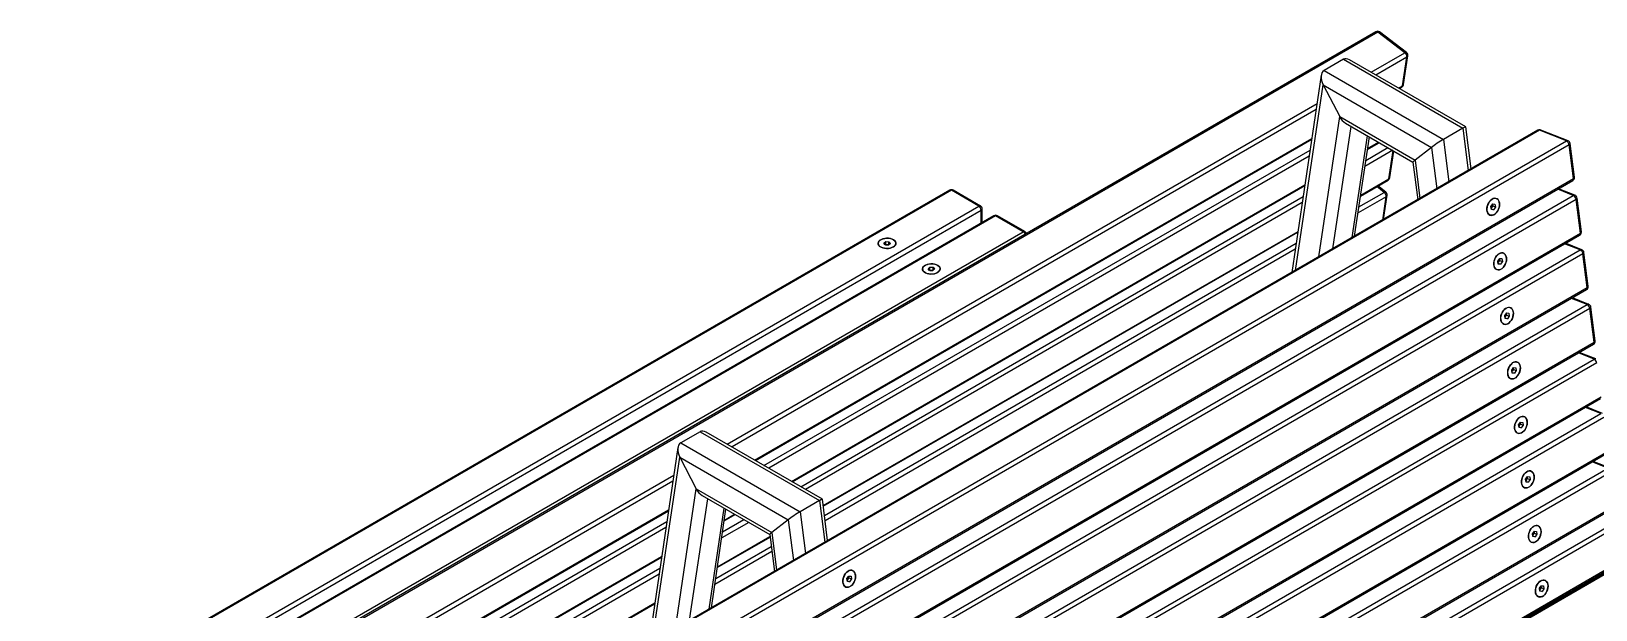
# Model space of a CAD drawing. Header units: millimetres. Extents: x 2692 to 8632, y -671 to 3529.
# Drawn here: x 6569 to 7944, y 1702 to 2210 of the extents above; entities that cross this region are included whole.
import ezdxf

# ---------------------------------------------------------------- set-up
doc = ezdxf.new("R2010")
doc.units = ezdxf.units.MM

# ---------------------------------------------------------------- blocks, each defined once
blk = doc.blocks.new('izometria')
for p, q in [((-1554.9, 1984), (-2823.4, 1251.7)), ((-1553, 1983.6), (-2821.6, 1251.3)), ((-1529.3, 1965.6), (-1553, 1983.6)), ((-1527.8, 1965.7), (-1551.5, 1983.8)), ((-1558.9, 1948.4), (-1529.3, 1965.6)), ((-1583.3, 1959.8), (-1600.3, 1950)), ((-1583.3, 1959.8), (-1478.5, 1899.3)), ((-1475.9, 1900.5), (-1577.9, 1959.4)), ((-1527.5, 1961.7), (-1554.8, 1946)), ((-1531.3, 1936.5), (-1527.5, 1961.7)), ((-1530.4, 1937.6), (-1526.6, 1962.9)), ((-1602.8, 1945.8), (-1628.6, 1772.7)), ((-1600.3, 1950), (-1495.4, 1889.5)), ((-1625.4, 1774.5), (-1601.1, 1937.4)), ((-1601.1, 1937.4), (-1586.6, 1909.5)), ((-1601.1, 1937.4), (-1505.9, 1882.5)), ((-1534.8, 1934.5), (-1531.3, 1936.5)), ((-1534.2, 1934.1), (-1531.9, 1935.5)), ((-2124.6, 1621.9), (-1606.5, 1921)), ((-1607.3, 1915.7), (-2120.4, 1619.5)), ((-1412.4, 1897.5), (-2680.9, 1165.2)), ((-1411.2, 1897.5), (-2679.8, 1165.2)), ((-1605, 1786.3), (-1586.6, 1909.5)), ((-1592.5, 1793.5), (-1576.5, 1900.9)), ((-1586.6, 1909.5), (-1520.4, 1871.2)), ((-1581.6, 1903.8), (-1522.2, 1869.6)), ((-1478.5, 1899.3), (-1495.4, 1889.5)), ((-1478.5, 1899.3), (-1473.7, 1862.1)), ((-1471.2, 1863.6), (-1475.9, 1900.4)), ((-1387.5, 1888.1), (-1411.2, 1897.5)), ((-1386, 1888.3), (-1409.8, 1897.7)), ((-2656, 1155.8), (-1387.5, 1888.1)), ((-1385, 1884.7), (-2653.6, 1152.4)), ((-2100.5, 1607.9), (-1611.1, 1890.4)), ((-2099.9, 1607.6), (-1611.2, 1889.7)), ((-1575.6, 1803.3), (-1562.2, 1892.7)), ((-1573.5, 1804.5), (-1560.5, 1891.7)), ((-1562.2, 1880.7), (-1551.8, 1886.6)), ((-1562.1, 1881.4), (-1552.4, 1887)), ((-1495.4, 1889.5), (-1490.7, 1852.3)), ((-1381.3, 1855.1), (-1385, 1884.7)), ((-1380.4, 1856.3), (-1384.2, 1885.9)), ((-2092.3, 1603.2), (-1612.6, 1880.1)), ((-1613.4, 1874.8), (-2088.1, 1600.8)), ((-1540, 1879.9), (-1564.4, 1865.8)), ((-1563.6, 1871.1), (-1544.2, 1882.3)), ((-1543.4, 1854.8), (-1539.7, 1879.7)), ((-1542.6, 1856), (-1539.1, 1879.3)), ((-1522.2, 1869.6), (-1518, 1836.5)), ((-1505.9, 1882.5), (-1520.4, 1871.2)), ((-1520.4, 1871.2), (-1516.1, 1837.6)), ((-1505.9, 1882.5), (-1501.3, 1846.2)), ((-1929.1, 1844.9), (-3197.7, 1112.6)), ((-1927.6, 1844.8), (-3196.2, 1112.5)), ((-2650.4, 1121), (-1381.9, 1853.3)), ((-2649.8, 1122.8), (-1381.3, 1855.1)), ((-2068.1, 1589.2), (-1617.1, 1849.6)), ((-2067.5, 1588.9), (-1617.3, 1848.9)), ((-1903.6, 1830.9), (-1927.6, 1844.8)), ((-1902.1, 1831), (-1926.1, 1844.9)), ((-1569.7, 1830.2), (-1547.5, 1843)), ((-1568.3, 1839.8), (-1544, 1853.8)), ((-1568.1, 1840.5), (-1543.4, 1854.8)), ((-1547.5, 1843), (-1554.1, 1848)), ((-1546, 1843.2), (-1553.1, 1848.6)), ((-1381.4, 1840.3), (-1395.1, 1845.7)), ((-1380, 1840.4), (-1394.4, 1846.1)), ((-3172.2, 1098.6), (-1903.6, 1830.9)), ((-2649.9, 1107.9), (-1381.4, 1840.3)), ((-1379, 1836.8), (-2647.5, 1104.5)), ((-2060, 1584.5), (-1618.7, 1839.3)), ((-1619.5, 1834), (-2055.8, 1582.1)), ((-1900.6, 1816.5), (-1900.6, 1828.4)), ((-1545.8, 1839.2), (-1570.5, 1824.9)), ((-1548.8, 1818.7), (-1545.8, 1839.2)), ((-1548.1, 1819.2), (-1544.9, 1840.4)), ((-1453.7, 1830.5), (-1452.1, 1832.8)), ((-1453.3, 1828), (-1453.7, 1830.5)), ((-1453, 1829.9), (-1453.5, 1829.2)), ((-1453.4, 1828.6), (-1451.4, 1827.8)), ((-1451.4, 1827.8), (-1453.3, 1828)), ((-1452.2, 1831.1), (-1453, 1829.9)), ((-1452.4, 1832.3), (-1452.2, 1831.1)), ((-1452.4, 1832.3), (-1452.4, 1832.3)), ((-1452.2, 1831.1), (-1449.8, 1830.1)), ((-1452.1, 1832.8), (-1450.2, 1832.6)), ((-1449.8, 1830.1), (-1451.4, 1827.8)), ((-1450.2, 1832.6), (-1449.8, 1830.1)), ((-1375.2, 1807.2), (-1379, 1836.8)), ((-1374.3, 1808.4), (-1378.1, 1838)), ((-1901.5, 1827.2), (-3170, 1094.9)), ((-1890.3, 1822.5), (-3158.8, 1090.2)), ((-1888.8, 1822.3), (-3157.3, 1090)), ((-1901.5, 1816), (-1901.5, 1827.2)), ((-1864.7, 1808.4), (-1888.8, 1822.3)), ((-1863.2, 1808.6), (-1887.3, 1822.5)), ((-3133.3, 1076.1), (-1864.7, 1808.4)), ((-2644.3, 1073.1), (-1375.8, 1805.5)), ((-2643.7, 1074.9), (-1375.2, 1807.2)), ((-2040.3, 1568), (-1623.2, 1808.7)), ((-2040.2, 1567.4), (-1623.3, 1808)), ((-2643.9, 1060.1), (-1375.3, 1792.4)), ((-1372.9, 1789), (-2641.4, 1056.6)), ((-2039.2, 1559.2), (-1624.8, 1798.4)), ((-1625.6, 1793.1), (-2038.6, 1554.7)), ((-1987.1, 1798.4), (-1985.4, 1799.8)), ((-1985.9, 1796.9), (-1987.1, 1798.4)), ((-1983, 1796.7), (-1985.9, 1796.9)), ((-1985.5, 1796.9), (-1985.4, 1796.9)), ((-1985.4, 1799.8), (-1982.5, 1799.6)), ((-1985.4, 1796.9), (-1985.4, 1799.8)), ((-1985.4, 1796.9), (-1984, 1796.8)), ((-1984, 1796.8), (-1983, 1796.8)), ((-1981.3, 1798.1), (-1983, 1796.7)), ((-1982.5, 1799.6), (-1981.3, 1798.1)), ((-1982.5, 1797.1), (-1982.5, 1799.6)), ((-1375.3, 1792.4), (-1389, 1797.8)), ((-1373.9, 1792.6), (-1388.3, 1798.3)), ((-1369.1, 1759.4), (-1372.9, 1789)), ((-1368.2, 1760.6), (-1372, 1790.2)), ((-1948.2, 1776), (-1946.5, 1777.3)), ((-1947, 1774.4), (-1948.2, 1776)), ((-1944.1, 1774.3), (-1947, 1774.4)), ((-1946.6, 1774.4), (-1946.5, 1774.5)), ((-1946.5, 1777.3), (-1943.6, 1777.2)), ((-1946.5, 1774.5), (-1946.5, 1777.3)), ((-1946.5, 1774.5), (-1945.1, 1774.4)), ((-1945.1, 1774.4), (-1944.1, 1774.3)), ((-1942.4, 1775.6), (-1944.1, 1774.3)), ((-1943.6, 1777.2), (-1942.4, 1775.6)), ((-1943.6, 1774.7), (-1943.6, 1777.2)), ((-1447.6, 1782.6), (-1446, 1784.9)), ((-1447.3, 1780.1), (-1447.6, 1782.6)), ((-1447, 1782.1), (-1447.4, 1781.4)), ((-1447.3, 1780.7), (-1445.3, 1779.9)), ((-1445.3, 1779.9), (-1447.3, 1780.1)), ((-1446.2, 1783.2), (-1447, 1782.1)), ((-1446.3, 1784.5), (-1446.2, 1783.2)), ((-1446.3, 1784.5), (-1446.3, 1784.5)), ((-1446.2, 1783.2), (-1443.7, 1782.2)), ((-1446, 1784.9), (-1444.1, 1784.8)), ((-1443.7, 1782.2), (-1445.3, 1779.9)), ((-1444.1, 1784.8), (-1443.7, 1782.2)), ((-2637.7, 1027.1), (-1369.1, 1759.4)), ((-2638.3, 1025.3), (-1369.7, 1757.6)), ((-1369.2, 1744.5), (-1383, 1749.9)), ((-1367.8, 1744.7), (-1382.2, 1750.4)), ((-2637.8, 1012.2), (-1369.2, 1744.5)), ((-1366.8, 1741.1), (-2635.3, 1008.8)), ((-1441.5, 1734.8), (-1439.9, 1737.1)), ((-1441.2, 1732.3), (-1441.5, 1734.8)), ((-1440.9, 1734.2), (-1441.4, 1733.5)), ((-1441.3, 1732.9), (-1439.2, 1732.1)), ((-1439.2, 1732.1), (-1441.2, 1732.3)), ((-1440.1, 1735.3), (-1440.9, 1734.2)), ((-1440.3, 1736.6), (-1440.1, 1735.3)), ((-1440.3, 1736.6), (-1440.3, 1736.6)), ((-1440.1, 1735.3), (-1437.6, 1734.4)), ((-1439.9, 1737.1), (-1438, 1736.9)), ((-1437.6, 1734.4), (-1439.2, 1732.1)), ((-1438, 1736.9), (-1437.6, 1734.4)), ((-1363, 1711.5), (-1366.8, 1741.1)), ((-1362.1, 1712.7), (-1365.9, 1742.3)), ((-2632.2, 977.4), (-1363.6, 1709.7)), ((-2631.6, 979.2), (-1363, 1711.5)), ((-2631.7, 964.3), (-1363.1, 1696.7)), ((-1360.7, 1693.2), (-2629.3, 960.9)), ((-1363.1, 1696.7), (-1376.9, 1702.1)), ((-1361.7, 1696.8), (-1376.1, 1702.5)), ((-1435.4, 1686.9), (-1433.9, 1689.2)), ((-1435.1, 1684.4), (-1435.4, 1686.9)), ((-1434.8, 1686.3), (-1435.3, 1685.6)), ((-1435.2, 1685), (-1433.1, 1684.2)), ((-1433.1, 1684.2), (-1435.1, 1684.4)), ((-1434, 1687.5), (-1434.8, 1686.3)), ((-1434.2, 1688.7), (-1434, 1687.5)), ((-1434.2, 1688.7), (-1434.2, 1688.7)), ((-1434, 1687.5), (-1431.6, 1686.5)), ((-1433.9, 1689.2), (-1431.9, 1689)), ((-1431.6, 1686.5), (-1433.1, 1684.2)), ((-1431.9, 1689), (-1431.6, 1686.5)), ((-2625.5, 931.3), (-1356.9, 1663.6)), ((-2626.1, 929.5), (-1357.5, 1661.9)), ((-1357.1, 1648.8), (-1370.8, 1654.2)), ((-1355.6, 1649), (-1370, 1654.7)), ((-2625.6, 916.5), (-1357.1, 1648.8)), ((-1354.6, 1645.4), (-2623.2, 913)), ((-1429.4, 1639), (-1427.8, 1641.3)), ((-1429, 1636.5), (-1429.4, 1639)), ((-1428.7, 1638.5), (-1429.2, 1637.8)), ((-1429.1, 1637.1), (-1427.1, 1636.3)), ((-1427.1, 1636.3), (-1429, 1636.5)), ((-1427.9, 1639.6), (-1428.7, 1638.5)), ((-1428.1, 1640.9), (-1427.9, 1639.6)), ((-1428.1, 1640.9), (-1428.1, 1640.9)), ((-1427.9, 1639.6), (-1425.5, 1638.6)), ((-1427.8, 1641.3), (-1425.8, 1641.1)), ((-1425.5, 1638.6), (-1427.1, 1636.3)), ((-1425.8, 1641.1), (-1425.5, 1638.6)), ((-2148.5, 1632.9), (-2165.4, 1623.1)), ((-2165.4, 1623.1), (-2060.6, 1562.6)), ((-2148.5, 1632.9), (-2043.6, 1572.4)), ((-2041, 1573.6), (-2143.1, 1632.5)), ((-2620, 881.7), (-1351.5, 1614)), ((-2619.4, 883.4), (-1350.9, 1615.8)), ((-2167.9, 1618.9), (-2193.6, 1446.5)), ((-2190.4, 1448.3), (-2166.3, 1610.5)), ((-2166.3, 1610.5), (-2151.8, 1582.6)), ((-2166.3, 1610.5), (-2071, 1555.6)), ((-2690.3, 1295.3), (-2171.5, 1594.8)), ((-2619.5, 868.6), (-1351, 1600.9)), ((-1348.5, 1597.5), (-2617.1, 865.2)), ((-1351, 1600.9), (-1364.7, 1606.3)), ((-1349.5, 1601.1), (-1363.9, 1606.8)), ((-2172.3, 1589.5), (-2686.1, 1292.9)), ((-2170, 1460.1), (-2151.8, 1582.6)), ((-2151.8, 1582.6), (-2085.5, 1544.3)), ((-1423.3, 1591.1), (-1421.7, 1593.5)), ((-1422.9, 1588.6), (-1423.3, 1591.1)), ((-1422.6, 1590.6), (-1423.1, 1589.9)), ((-1423, 1589.3), (-1421, 1588.5)), ((-1421, 1588.5), (-1422.9, 1588.6)), ((-1421.8, 1591.7), (-1422.6, 1590.6)), ((-1422, 1593), (-1421.8, 1591.7)), ((-1422, 1593), (-1422, 1593)), ((-1421.8, 1591.7), (-1419.4, 1590.8)), ((-1421.7, 1593.5), (-1419.7, 1593.3)), ((-1419.4, 1590.8), (-1421, 1588.5)), ((-1419.7, 1593.3), (-1419.4, 1590.8)), ((-2613.3, 835.6), (-1344.8, 1567.9)), ((-2157.6, 1467.3), (-2141.7, 1574)), ((-2146.7, 1576.9), (-2087.3, 1542.7)), ((-2043.6, 1572.4), (-2060.6, 1562.6)), ((-2043.6, 1572.4), (-2038.9, 1535.8)), ((-2036.4, 1537.3), (-2041, 1573.6)), ((-2666.1, 1281.4), (-2176.1, 1564.3)), ((-2665.6, 1281), (-2176.2, 1563.5)), ((-2658, 1276.6), (-2177.6, 1554)), ((-2613.9, 833.8), (-1345.4, 1566.1)), ((-2613.4, 820.7), (-1344.9, 1553.1)), ((-2140.6, 1477.1), (-2127.4, 1565.8)), ((-2138.5, 1478.3), (-2125.7, 1564.8)), ((-2105.7, 1553.3), (-2129.4, 1539.6)), ((-2128.6, 1544.9), (-2109.9, 1555.7)), ((-2127.2, 1554.5), (-2117.5, 1560.1)), ((-2127.1, 1555.2), (-2118.1, 1560.4)), ((-2071, 1555.6), (-2085.5, 1544.3)), ((-2071, 1555.6), (-2066.5, 1519.9)), ((-2060.6, 1562.6), (-2055.9, 1526)), ((-2178.4, 1548.7), (-2653.8, 1274.2)), ((-1342.5, 1549.6), (-2611, 817.3)), ((-2133.3, 1513.6), (-2087, 1540.3)), ((-2133.2, 1514.4), (-2087.1, 1541)), ((-2087.3, 1542.7), (-2083.2, 1510.2)), ((-2085.5, 1544.3), (-2081.3, 1511.3)), ((-1417.2, 1543.3), (-1415.6, 1545.6)), ((-1416.8, 1540.8), (-1417.2, 1543.3)), ((-1416.5, 1542.7), (-1417, 1542)), ((-1416.9, 1541.4), (-1414.9, 1540.6)), ((-1414.9, 1540.6), (-1416.8, 1540.8)), ((-1415.7, 1543.9), (-1416.5, 1542.7)), ((-1415.9, 1545.1), (-1415.7, 1543.9)), ((-1415.9, 1545.1), (-1415.9, 1545.1)), ((-1415.7, 1543.9), (-1413.3, 1542.9)), ((-1415.6, 1545.6), (-1413.7, 1545.4)), ((-1413.3, 1542.9), (-1414.9, 1540.6)), ((-1413.7, 1545.4), (-1413.3, 1542.9)), ((-2085.4, 1527.7), (-2135.5, 1498.8)), ((-2134.7, 1504.1), (-2086, 1532.2)), ((-2633.8, 1262.7), (-2182.2, 1523.4)), ((-2633.2, 1262.4), (-2182.3, 1522.7)), ((-2625.6, 1258), (-2183.7, 1513.1)), ((-2607.8, 785.9), (-1339.3, 1518.3)), ((-2607.2, 787.7), (-1338.7, 1520)), ((-2184.5, 1507.8), (-2621.5, 1255.6)), ((-1350.1, 1510.6), (-2618.6, 778.3)), ((-1348.6, 1510.5), (-2617.1, 778.2)), ((-2019.4, 1503.9), (-2017.8, 1506.2)), ((-2019, 1501.4), (-2019.4, 1503.9)), ((-2018.7, 1503.4), (-2019.2, 1502.7)), ((-2019.1, 1502), (-2017.1, 1501.2)), ((-2017.1, 1501.2), (-2019, 1501.4)), ((-2017.9, 1504.5), (-2018.7, 1503.4)), ((-2018.1, 1505.8), (-2017.9, 1504.5)), ((-2018.1, 1505.8), (-2018.1, 1505.8)), ((-2017.9, 1504.5), (-2015.5, 1503.6)), ((-2017.8, 1506.2), (-2015.8, 1506.1)), ((-2015.5, 1503.6), (-2017.1, 1501.2)), ((-2015.8, 1506.1), (-2015.5, 1503.6)), ((-1411.1, 1495.4), (-1409.5, 1497.7)), ((-1410.8, 1492.9), (-1411.1, 1495.4)), ((-1410.5, 1494.8), (-1410.9, 1494.2)), ((-1410.8, 1493.5), (-1408.8, 1492.7)), ((-1408.8, 1492.7), (-1410.8, 1492.9)), ((-1409.7, 1496), (-1410.5, 1494.8)), ((-1409.8, 1497.3), (-1409.7, 1496)), ((-1409.8, 1497.3), (-1409.8, 1497.3)), ((-1409.7, 1496), (-1407.2, 1495)), ((-1409.5, 1497.7), (-1407.6, 1497.5)), ((-1407.2, 1495), (-1408.8, 1492.7)), ((-1407.6, 1497.5), (-1407.2, 1495)), ((-2606, 1241.4), (-2188.2, 1482.6)), ((-2605.9, 1240.8), (-2188.4, 1481.8))]:
    blk.add_line(p, q)
at = {"flags": 128}
for points in [[(-1385, 1884.7), (-1384.7, 1885), (-1384.4, 1885.2), (-1384.2, 1885.5), (-1384.2, 1885.8), (-1384.2, 1885.9)], [(-1457.2, 1827), (-1456.9, 1825.6), (-1456.3, 1824.5), (-1455.5, 1823.6), (-1454.6, 1823.1), (-1453.5, 1822.8), (-1452.3, 1823), (-1451.1, 1823.4), (-1449.9, 1824.2), (-1448.8, 1825.3), (-1447.9, 1826.6), (-1447.1, 1828.1), (-1446.6, 1829.7), (-1446.2, 1831.3), (-1446.2, 1832.9), (-1446.4, 1834.3), (-1446.9, 1835.6), (-1447.5, 1836.6), (-1448.4, 1837.3), (-1449.5, 1837.7), (-1450.6, 1837.8), (-1451.8, 1837.5), (-1453, 1836.8), (-1454.1, 1835.9), (-1455.2, 1834.7), (-1456, 1833.3), (-1456.7, 1831.7), (-1457.1, 1830.1), (-1457.3, 1828.5), (-1457.2, 1827)], [(-1452.6, 1837.1), (-1451.4, 1837.6), (-1450.2, 1837.8), (-1449.1, 1837.6), (-1448.1, 1837.1), (-1447.3, 1836.3), (-1446.7, 1835.2), (-1446.3, 1833.8), (-1446.2, 1832.3), (-1446.3, 1830.8), (-1446.7, 1829.1), (-1447.3, 1827.6), (-1448.2, 1826.1), (-1449.2, 1824.9), (-1450.3, 1823.9), (-1451.5, 1823.2), (-1452.7, 1822.9), (-1453.9, 1822.9), (-1454.9, 1823.2), (-1455.8, 1823.9), (-1456.5, 1824.8), (-1457, 1826.1), (-1457.3, 1827.5), (-1457.3, 1829.1), (-1457, 1830.7), (-1456.5, 1832.3), (-1455.8, 1833.8), (-1454.8, 1835.1), (-1453.8, 1836.2), (-1452.6, 1837.1)], [(-1379, 1836.8), (-1378.6, 1837.1), (-1378.3, 1837.4), (-1378.1, 1837.6), (-1378.1, 1837.9), (-1378.1, 1838)], [(-1991.3, 1796.4), (-1990.4, 1795.5), (-1989.3, 1794.8), (-1987.9, 1794.3), (-1986.3, 1793.9), (-1984.7, 1793.8), (-1983, 1793.8), (-1981.4, 1794.1), (-1979.9, 1794.5), (-1978.6, 1795.1), (-1977.6, 1795.9), (-1976.9, 1796.8), (-1976.5, 1797.7), (-1976.5, 1798.7), (-1976.8, 1799.6), (-1977.5, 1800.5), (-1978.5, 1801.3), (-1979.8, 1801.9), (-1981.3, 1802.4), (-1982.9, 1802.7), (-1984.6, 1802.7), (-1986.2, 1802.6), (-1987.8, 1802.2), (-1989.2, 1801.7), (-1990.4, 1801), (-1991.3, 1800.2), (-1991.8, 1799.2), (-1992, 1798.3), (-1991.8, 1797.3), (-1991.3, 1796.4)], [(-1978.7, 1795.1), (-1980, 1794.5), (-1981.5, 1794), (-1983.2, 1793.8), (-1984.8, 1793.8), (-1986.5, 1793.9), (-1988, 1794.3), (-1989.4, 1794.9), (-1990.5, 1795.6), (-1991.4, 1796.5), (-1991.9, 1797.4), (-1992, 1798.4), (-1991.8, 1799.3), (-1991.2, 1800.2), (-1990.3, 1801.1), (-1989.1, 1801.7), (-1987.7, 1802.3), (-1986.1, 1802.6), (-1984.4, 1802.7), (-1982.7, 1802.7), (-1981.1, 1802.4), (-1979.7, 1801.9), (-1978.4, 1801.2), (-1977.4, 1800.5), (-1976.8, 1799.6), (-1976.5, 1798.6), (-1976.5, 1797.6), (-1976.9, 1796.7), (-1977.7, 1795.8), (-1978.7, 1795.1)], [(-1451.2, 1779.1), (-1450.8, 1777.8), (-1450.2, 1776.6), (-1449.5, 1775.7), (-1448.5, 1775.2), (-1447.4, 1775), (-1446.2, 1775.1), (-1445, 1775.6), (-1443.8, 1776.3), (-1442.7, 1777.4), (-1441.8, 1778.7), (-1441, 1780.2), (-1440.5, 1781.8), (-1440.2, 1783.4), (-1440.1, 1785), (-1440.3, 1786.4), (-1440.8, 1787.7), (-1441.5, 1788.7), (-1442.3, 1789.5), (-1443.4, 1789.8), (-1444.5, 1789.9), (-1445.7, 1789.6), (-1446.9, 1789), (-1448.1, 1788), (-1449.1, 1786.8), (-1450, 1785.4), (-1450.6, 1783.9), (-1451.1, 1782.3), (-1451.2, 1780.7), (-1451.2, 1779.1)], [(-1446.5, 1789.2), (-1445.3, 1789.7), (-1444.1, 1789.9), (-1443, 1789.8), (-1442, 1789.2), (-1441.2, 1788.4), (-1440.6, 1787.3), (-1440.2, 1786), (-1440.1, 1784.5), (-1440.2, 1782.9), (-1440.6, 1781.3), (-1441.3, 1779.7), (-1442.1, 1778.3), (-1443.1, 1777), (-1444.2, 1776), (-1445.4, 1775.4), (-1446.6, 1775), (-1447.8, 1775), (-1448.8, 1775.3), (-1449.7, 1776), (-1450.5, 1777), (-1451, 1778.2), (-1451.2, 1779.6), (-1451.2, 1781.2), (-1450.9, 1782.8), (-1450.4, 1784.4), (-1449.7, 1785.9), (-1448.8, 1787.3), (-1447.7, 1788.4), (-1446.5, 1789.2)], [(-1372.9, 1789), (-1372.5, 1789.2), (-1372.2, 1789.5), (-1372.1, 1789.8), (-1372, 1790.1), (-1372, 1790.2)], [(-1952.4, 1773.9), (-1951.6, 1773.1), (-1950.4, 1772.4), (-1949, 1771.8), (-1947.5, 1771.5), (-1945.8, 1771.3), (-1944.1, 1771.4), (-1942.5, 1771.6), (-1941, 1772.1), (-1939.7, 1772.7), (-1938.7, 1773.4), (-1938, 1774.3), (-1937.6, 1775.3), (-1937.6, 1776.2), (-1937.9, 1777.2), (-1938.6, 1778.1), (-1939.6, 1778.9), (-1940.9, 1779.5), (-1942.4, 1780), (-1944, 1780.2), (-1945.7, 1780.3), (-1947.4, 1780.1), (-1948.9, 1779.8), (-1950.3, 1779.2), (-1951.5, 1778.5), (-1952.4, 1777.7), (-1952.9, 1776.8), (-1953.1, 1775.8), (-1952.9, 1774.9), (-1952.4, 1773.9)], [(-1939.8, 1772.6), (-1941.1, 1772), (-1942.6, 1771.6), (-1944.3, 1771.3), (-1946, 1771.3), (-1947.6, 1771.5), (-1949.2, 1771.9), (-1950.5, 1772.4), (-1951.6, 1773.2), (-1952.5, 1774), (-1953, 1774.9), (-1953.1, 1775.9), (-1952.9, 1776.9), (-1952.3, 1777.8), (-1951.4, 1778.6), (-1950.2, 1779.3), (-1948.8, 1779.8), (-1947.2, 1780.2), (-1945.5, 1780.3), (-1943.9, 1780.2), (-1942.2, 1779.9), (-1940.8, 1779.4), (-1939.5, 1778.8), (-1938.5, 1778), (-1937.9, 1777.1), (-1937.6, 1776.2), (-1937.6, 1775.2), (-1938, 1774.2), (-1938.8, 1773.4), (-1939.8, 1772.6)], [(-1445.1, 1731.3), (-1444.7, 1729.9), (-1444.2, 1728.8), (-1443.4, 1727.9), (-1442.4, 1727.3), (-1441.3, 1727.1), (-1440.1, 1727.2), (-1438.9, 1727.7), (-1437.8, 1728.5), (-1436.7, 1729.5), (-1435.7, 1730.9), (-1434.9, 1732.3), (-1434.4, 1733.9), (-1434.1, 1735.5), (-1434, 1737.1), (-1434.2, 1738.6), (-1434.7, 1739.8), (-1435.4, 1740.9), (-1436.3, 1741.6), (-1437.3, 1742), (-1438.4, 1742), (-1439.6, 1741.7), (-1440.8, 1741.1), (-1442, 1740.2), (-1443, 1739), (-1443.9, 1737.6), (-1444.5, 1736), (-1445, 1734.4), (-1445.2, 1732.8), (-1445.1, 1731.3)], [(-1440.4, 1741.3), (-1439.2, 1741.9), (-1438.1, 1742.1), (-1436.9, 1741.9), (-1435.9, 1741.4), (-1435.1, 1740.6), (-1434.5, 1739.4), (-1434.1, 1738.1), (-1434, 1736.6), (-1434.2, 1735), (-1434.5, 1733.4), (-1435.2, 1731.8), (-1436, 1730.4), (-1437, 1729.2), (-1438.1, 1728.2), (-1439.3, 1727.5), (-1440.5, 1727.1), (-1441.7, 1727.1), (-1442.7, 1727.5), (-1443.7, 1728.1), (-1444.4, 1729.1), (-1444.9, 1730.3), (-1445.1, 1731.8), (-1445.1, 1733.3), (-1444.9, 1734.9), (-1444.3, 1736.5), (-1443.6, 1738), (-1442.7, 1739.4), (-1441.6, 1740.5), (-1440.4, 1741.3)], [(-1366.8, 1741.1), (-1366.4, 1741.3), (-1366.1, 1741.6), (-1366, 1741.9), (-1365.9, 1742.2), (-1365.9, 1742.3)], [(-1439, 1683.4), (-1438.7, 1682), (-1438.1, 1680.9), (-1437.3, 1680), (-1436.3, 1679.4), (-1435.2, 1679.2), (-1434, 1679.3), (-1432.8, 1679.8), (-1431.7, 1680.6), (-1430.6, 1681.7), (-1429.6, 1683), (-1428.9, 1684.5), (-1428.3, 1686.1), (-1428, 1687.7), (-1427.9, 1689.3), (-1428.1, 1690.7), (-1428.6, 1692), (-1429.3, 1693), (-1430.2, 1693.7), (-1431.2, 1694.1), (-1432.4, 1694.2), (-1433.6, 1693.9), (-1434.8, 1693.2), (-1435.9, 1692.3), (-1436.9, 1691.1), (-1437.8, 1689.7), (-1438.4, 1688.1), (-1438.9, 1686.5), (-1439.1, 1684.9), (-1439, 1683.4)], [(-1434.4, 1693.5), (-1433.2, 1694), (-1432, 1694.2), (-1430.9, 1694), (-1429.9, 1693.5), (-1429, 1692.7), (-1428.4, 1691.6), (-1428.1, 1690.2), (-1427.9, 1688.7), (-1428.1, 1687.1), (-1428.5, 1685.5), (-1429.1, 1684), (-1429.9, 1682.5), (-1430.9, 1681.3), (-1432, 1680.3), (-1433.2, 1679.6), (-1434.4, 1679.3), (-1435.6, 1679.3), (-1436.7, 1679.6), (-1437.6, 1680.3), (-1438.3, 1681.2), (-1438.8, 1682.5), (-1439, 1683.9), (-1439, 1685.5), (-1438.8, 1687.1), (-1438.3, 1688.7), (-1437.5, 1690.2), (-1436.6, 1691.5), (-1435.5, 1692.6), (-1434.4, 1693.5)], [(-1432.9, 1635.5), (-1432.6, 1634.2), (-1432, 1633), (-1431.2, 1632.1), (-1430.2, 1631.6), (-1429.1, 1631.4), (-1428, 1631.5), (-1426.8, 1631.9), (-1425.6, 1632.7), (-1424.5, 1633.8), (-1423.5, 1635.1), (-1422.8, 1636.6), (-1422.2, 1638.2), (-1421.9, 1639.8), (-1421.9, 1641.4), (-1422.1, 1642.8), (-1422.5, 1644.1), (-1423.2, 1645.1), (-1424.1, 1645.8), (-1425.1, 1646.2), (-1426.3, 1646.3), (-1427.5, 1646), (-1428.7, 1645.4), (-1429.8, 1644.4), (-1430.8, 1643.2), (-1431.7, 1641.8), (-1432.4, 1640.3), (-1432.8, 1638.7), (-1433, 1637.1), (-1432.9, 1635.5)], [(-1428.3, 1645.6), (-1427.1, 1646.1), (-1425.9, 1646.3), (-1424.8, 1646.1), (-1423.8, 1645.6), (-1423, 1644.8), (-1422.3, 1643.7), (-1422, 1642.4), (-1421.8, 1640.9), (-1422, 1639.3), (-1422.4, 1637.7), (-1423, 1636.1), (-1423.8, 1634.7), (-1424.8, 1633.4), (-1426, 1632.4), (-1427.2, 1631.8), (-1428.4, 1631.4), (-1429.5, 1631.4), (-1430.6, 1631.7), (-1431.5, 1632.4), (-1432.2, 1633.4), (-1432.7, 1634.6), (-1433, 1636), (-1433, 1637.6), (-1432.7, 1639.2), (-1432.2, 1640.8), (-1431.4, 1642.3), (-1430.5, 1643.6), (-1429.4, 1644.8), (-1428.3, 1645.6)], [(-1426.8, 1587.7), (-1426.5, 1586.3), (-1425.9, 1585.1), (-1425.1, 1584.3), (-1424.2, 1583.7), (-1423.1, 1583.5), (-1421.9, 1583.6), (-1420.7, 1584.1), (-1419.5, 1584.9), (-1418.4, 1585.9), (-1417.5, 1587.3), (-1416.7, 1588.7), (-1416.1, 1590.3), (-1415.8, 1591.9), (-1415.8, 1593.5), (-1416, 1595), (-1416.4, 1596.2), (-1417.1, 1597.3), (-1418, 1598), (-1419, 1598.4), (-1420.2, 1598.4), (-1421.4, 1598.1), (-1422.6, 1597.5), (-1423.7, 1596.6), (-1424.8, 1595.4), (-1425.6, 1593.9), (-1426.3, 1592.4), (-1426.7, 1590.8), (-1426.9, 1589.2), (-1426.8, 1587.7)], [(-1422.2, 1597.7), (-1421, 1598.3), (-1419.8, 1598.4), (-1418.7, 1598.3), (-1417.7, 1597.8), (-1416.9, 1596.9), (-1416.3, 1595.8), (-1415.9, 1594.5), (-1415.8, 1593), (-1415.9, 1591.4), (-1416.3, 1589.8), (-1416.9, 1588.2), (-1417.8, 1586.8), (-1418.8, 1585.6), (-1419.9, 1584.6), (-1421.1, 1583.9), (-1422.3, 1583.5), (-1423.4, 1583.5), (-1424.5, 1583.9), (-1425.4, 1584.5), (-1426.1, 1585.5), (-1426.6, 1586.7), (-1426.9, 1588.2), (-1426.9, 1589.7), (-1426.6, 1591.3), (-1426.1, 1592.9), (-1425.3, 1594.4), (-1424.4, 1595.8), (-1423.4, 1596.9), (-1422.2, 1597.7)], [(-1420.7, 1539.8), (-1420.4, 1538.4), (-1419.8, 1537.3), (-1419, 1536.4), (-1418.1, 1535.8), (-1417, 1535.6), (-1415.8, 1535.7), (-1414.6, 1536.2), (-1413.4, 1537), (-1412.3, 1538.1), (-1411.4, 1539.4), (-1410.6, 1540.9), (-1410.1, 1542.5), (-1409.7, 1544.1), (-1409.7, 1545.6), (-1409.9, 1547.1), (-1410.4, 1548.4), (-1411, 1549.4), (-1411.9, 1550.1), (-1413, 1550.5), (-1414.1, 1550.6), (-1415.3, 1550.3), (-1416.5, 1549.6), (-1417.6, 1548.7), (-1418.7, 1547.5), (-1419.5, 1546.1), (-1420.2, 1544.5), (-1420.6, 1542.9), (-1420.8, 1541.3), (-1420.7, 1539.8)], [(-1416.1, 1549.9), (-1414.9, 1550.4), (-1413.7, 1550.6), (-1412.6, 1550.4), (-1411.6, 1549.9), (-1410.8, 1549.1), (-1410.2, 1548), (-1409.8, 1546.6), (-1409.7, 1545.1), (-1409.8, 1543.5), (-1410.2, 1541.9), (-1410.8, 1540.4), (-1411.7, 1538.9), (-1412.7, 1537.7), (-1413.8, 1536.7), (-1415, 1536), (-1416.2, 1535.7), (-1417.3, 1535.6), (-1418.4, 1536), (-1419.3, 1536.7), (-1420, 1537.6), (-1420.5, 1538.9), (-1420.8, 1540.3), (-1420.8, 1541.8), (-1420.5, 1543.5), (-1420, 1545.1), (-1419.3, 1546.6), (-1418.3, 1547.9), (-1417.3, 1549), (-1416.1, 1549.9)], [(-2022.9, 1500.4), (-2022.6, 1499.1), (-2022, 1497.9), (-2021.2, 1497.1), (-2020.3, 1496.5), (-2019.2, 1496.3), (-2018, 1496.4), (-2016.8, 1496.9), (-2015.6, 1497.6), (-2014.5, 1498.7), (-2013.6, 1500), (-2012.8, 1501.5), (-2012.2, 1503.1), (-2011.9, 1504.7), (-2011.9, 1506.3), (-2012.1, 1507.7), (-2012.5, 1509), (-2013.2, 1510), (-2014.1, 1510.8), (-2015.2, 1511.2), (-2016.3, 1511.2), (-2017.5, 1510.9), (-2018.7, 1510.3), (-2019.8, 1509.3), (-2020.9, 1508.1), (-2021.7, 1506.7), (-2022.4, 1505.2), (-2022.8, 1503.6), (-2023, 1502), (-2022.9, 1500.4)], [(-2018.3, 1510.5), (-2017.1, 1511), (-2015.9, 1511.2), (-2014.8, 1511.1), (-2013.8, 1510.6), (-2013, 1509.7), (-2012.4, 1508.6), (-2012, 1507.3), (-2011.9, 1505.8), (-2012, 1504.2), (-2012.4, 1502.6), (-2013, 1501), (-2013.9, 1499.6), (-2014.9, 1498.3), (-2016, 1497.4), (-2017.2, 1496.7), (-2018.4, 1496.3), (-2019.5, 1496.3), (-2020.6, 1496.6), (-2021.5, 1497.3), (-2022.2, 1498.3), (-2022.7, 1499.5), (-2023, 1500.9), (-2023, 1502.5), (-2022.7, 1504.1), (-2022.2, 1505.7), (-2021.5, 1507.2), (-2020.5, 1508.6), (-2019.5, 1509.7), (-2018.3, 1510.5)], [(-1414.7, 1491.9), (-1414.3, 1490.6), (-1413.7, 1489.4), (-1413, 1488.5), (-1412, 1488), (-1410.9, 1487.7), (-1409.7, 1487.9), (-1408.5, 1488.3), (-1407.3, 1489.1), (-1406.2, 1490.2), (-1405.3, 1491.5), (-1404.5, 1493), (-1404, 1494.6), (-1403.7, 1496.2), (-1403.6, 1497.8), (-1403.8, 1499.2), (-1404.3, 1500.5), (-1405, 1501.5), (-1405.8, 1502.2), (-1406.9, 1502.6), (-1408, 1502.7), (-1409.2, 1502.4), (-1410.4, 1501.8), (-1411.6, 1500.8), (-1412.6, 1499.6), (-1413.4, 1498.2), (-1414.1, 1496.7), (-1414.5, 1495.1), (-1414.7, 1493.4), (-1414.7, 1491.9)], [(-1410, 1502), (-1408.8, 1502.5), (-1407.6, 1502.7), (-1406.5, 1502.5), (-1405.5, 1502), (-1404.7, 1501.2), (-1404.1, 1500.1), (-1403.7, 1498.8), (-1403.6, 1497.3), (-1403.7, 1495.7), (-1404.1, 1494.1), (-1404.8, 1492.5), (-1405.6, 1491.1), (-1406.6, 1489.8), (-1407.7, 1488.8), (-1408.9, 1488.1), (-1410.1, 1487.8), (-1411.3, 1487.8), (-1412.3, 1488.1), (-1413.2, 1488.8), (-1414, 1489.8), (-1414.5, 1491), (-1414.7, 1492.4), (-1414.7, 1494), (-1414.4, 1495.6), (-1413.9, 1497.2), (-1413.2, 1498.7), (-1412.3, 1500), (-1411.2, 1501.2), (-1410, 1502)]]:
    blk.add_lwpolyline(points, dxfattribs=at)
for centre, radius, start, end in [((-1553.4, 1981.4), 3, 52.7585, 119.9973), ((-1554.2, 1982.4), 1.73, 45.8295, 111.3149), ((-1552.2, 1982.6), 1.37, 63.1873, 129.151), ((-1528.4, 1964.5), 1.37, 63.1921, 129.146), ((-1532, 1962), 4.5, 356.914, 52.636), ((-1529.6, 1963.3), 3, 351.528, 52.7585), ((-1528.2, 1963.2), 1.63, 296.5095, 349.1803), ((-1533.4, 1938.1), 3, 299.9973, 351.528), ((-1532.6, 1936.6), 1.3, 302.5901, 356.1487), ((-1532, 1937.9), 1.63, 296.5101, 349.1796), ((-1410.9, 1894.9), 3, 68.4762, 119.9973), ((-1411.8, 1896.3), 1.3, 63.8494, 117.4135), ((-1410.3, 1896.1), 1.63, 70.8232, 123.4821), ((-1386.6, 1886.8), 1.63, 70.8254, 123.48), ((-1389.5, 1884.1), 4.5, 7.3632, 63.0869), ((-1387.1, 1885.5), 3, 7.2431, 68.4762), ((-1545.5, 1856.4), 3, 299.9973, 351.528), ((-1544.2, 1856.3), 1.63, 296.5116, 349.1793), ((-1383.4, 1855.9), 3, 299.9973, 7.2431), ((-1381.8, 1856.4), 1.37, 290.8415, 356.8055), ((-1927.6, 1842.3), 3, 60.0027, 119.9973), ((-1928.5, 1843.6), 1.51, 54.3824, 114.3071), ((-1926.8, 1843.6), 1.51, 65.6928, 125.6162), ((-1546.7, 1842), 1.37, 63.1922, 129.1459), ((-1550.3, 1839.4), 4.5, 356.914, 52.636), ((-1547.9, 1840.8), 3, 351.528, 52.7585), ((-1544.7, 1854.9), 1.3, 302.5851, 356.1531), ((-1383, 1854.7), 1.73, 308.6827, 14.1731), ((-1902.7, 1829.7), 1.51, 65.6928, 125.6162), ((-1906.1, 1827), 4.61, 2.6057, 57.3941), ((-1903.6, 1828.4), 3, 360, 60.0027), ((-1902.1, 1828.6), 1.51, 294.3785, 354.3019), ((-1546.5, 1840.7), 1.63, 296.5091, 349.1804), ((-1455.6, 1831.6), 3.05, 311.7081, 325.8263), ((-1455.9, 1832), 3.53, 325.0073, 6.2225), ((-1380.5, 1838.9), 1.63, 70.8235, 123.4807), ((-1383.4, 1836.3), 4.5, 7.3632, 63.0871), ((-1381.1, 1837.7), 3, 7.2431, 68.4762), ((-1888.8, 1819.9), 3, 60.0027, 119.9973), ((-1889.6, 1821.1), 1.51, 54.382, 114.3075), ((-1887.9, 1821.1), 1.51, 65.6928, 125.6162), ((-1863.8, 1807.2), 1.51, 65.6928, 125.6162), ((-1867.2, 1804.6), 4.61, 20.3194, 57.3302), ((-1864.7, 1806), 3, 15.102, 60.0027), ((-1377.3, 1808.1), 3, 299.9973, 7.2431), ((-1376.9, 1806.8), 1.73, 308.6837, 14.1716), ((-1375.7, 1808.5), 1.37, 290.8465, 356.8005), ((-1984.2, 1792.5), 4.33, 86.7667, 95.8106), ((-1984.2, 1792.8), 4.06, 77.4242, 86.9092), ((-1374.4, 1791), 1.63, 70.8235, 123.4807), ((-1377.3, 1788.4), 4.5, 7.3625, 63.0879), ((-1375, 1789.8), 3, 7.2431, 68.4762), ((-1945.3, 1770.1), 4.33, 86.7667, 95.8106), ((-1945.3, 1770.3), 4.05, 77.4161, 86.9173), ((-1449.5, 1783.8), 3.05, 311.6999, 325.8308), ((-1449.9, 1784.1), 3.53, 325.0091, 6.2209), ((-1371.2, 1760.2), 3, 299.9973, 7.2431), ((-1370.8, 1758.9), 1.73, 308.684, 14.1719), ((-1369.6, 1760.6), 1.37, 290.8463, 356.8007), ((-1443.4, 1735.9), 3.05, 311.7118, 325.8214), ((-1443.8, 1736.2), 3.53, 325.0089, 6.2209), ((-1368.3, 1743.2), 1.63, 70.8222, 123.4801), ((-1371.3, 1740.5), 4.5, 7.3626, 63.0875), ((-1368.9, 1741.9), 3, 7.2431, 68.4762), ((-1365.1, 1712.3), 3, 299.9973, 7.2431), ((-1364.7, 1711.1), 1.73, 308.6855, 14.1703), ((-1363.5, 1712.8), 1.37, 290.8475, 356.7995), ((-1362.2, 1695.3), 1.63, 70.8258, 123.4795), ((-1365.2, 1692.6), 4.5, 7.3626, 63.0877), ((-1437.3, 1688), 3.05, 311.7042, 325.8302), ((-1437.7, 1688.3), 3.53, 325.0072, 6.2216), ((-1431.2, 1640.2), 3.05, 311.7038, 325.8318), ((-1431.6, 1640.5), 3.53, 325.0064, 6.2234), ((-1425.2, 1592.3), 3.05, 311.7111, 325.8245), ((-1425.5, 1592.6), 3.53, 325.0065, 6.2234), ((-1419.1, 1544.4), 3.05, 311.7094, 325.8262), ((-1419.4, 1544.7), 3.53, 325.0073, 6.2226), ((-2021.3, 1505.1), 3.05, 311.7111, 325.8233), ((-2021.6, 1505.4), 3.53, 325.0035, 6.2263), ((-1413, 1496.6), 3.05, 311.7014, 325.8299), ((-1413.4, 1496.9), 3.53, 325.0091, 6.2207)]:
    blk.add_arc(centre, radius, start, end)
for centre, major_axis, ratio, start_param, end_param in [((-1578.5, 1950.5), (-4.57, 9.46), 0.620683, 5.543764, 6.329081), ((-1578.5, 1950.5), (-4.57, 9.46), 0.620683, 5.543764, 6.329081), ((-1595.5, 1940.7), (-4.57, 9.46), 0.620683, 0.045896, 1.616692), ((-1595.5, 1940.7), (-4.57, 9.46), 0.620683, 0.045896, 1.616692), ((-1581, 1912.7), (-4.57, 9.46), 0.620683, 1.616692, 2.402172), ((-1581, 1912.7), (-4.57, 9.46), 0.620683, 1.616692, 2.402172), ((-1483.3, 1895.5), (7.43, 4.94), 0.067759, 6.249592, 7.102096), ((-1483.3, 1895.5), (7.43, 4.94), 0.067759, 6.249592, 7.102096), ((-1500.3, 1885.7), (7.43, 4.94), 0.067759, 0.81891, 2.389707), ((-1500.3, 1885.7), (7.43, 4.94), 0.067759, 0.81891, 2.389707), ((-1514.8, 1874.5), (7.43, 4.94), 0.067759, 2.389707, 3.107999), ((-1514.8, 1874.5), (7.43, 4.94), 0.067759, 2.389707, 3.107999), ((-2160.6, 1613.8), (-4.57, 9.46), 0.620683, 0.045896, 1.616692), ((-2160.6, 1613.8), (-4.57, 9.46), 0.620683, 0.045896, 1.616692), ((-2143.6, 1623.6), (-4.57, 9.46), 0.620683, 5.543764, 6.329081), ((-2143.6, 1623.6), (-4.57, 9.46), 0.620683, 5.543764, 6.329081), ((-2146.1, 1585.8), (-4.57, 9.46), 0.620683, 1.616692, 2.402172), ((-2146.1, 1585.8), (-4.57, 9.46), 0.620683, 1.616692, 2.402172), ((-2048.4, 1568.6), (7.43, 4.94), 0.067759, 6.249592, 7.102096), ((-2048.4, 1568.6), (7.43, 4.94), 0.067759, 6.249592, 7.102096), ((-2065.4, 1558.8), (7.43, 4.94), 0.067759, 0.81891, 2.389707), ((-2065.4, 1558.8), (7.43, 4.94), 0.067759, 0.81891, 2.389707), ((-2079.9, 1547.6), (7.43, 4.94), 0.067759, 2.389707, 3.107999), ((-2079.9, 1547.6), (7.43, 4.94), 0.067759, 2.389707, 3.107999)]:
    blk.add_ellipse(centre, major_axis=major_axis, ratio=ratio, start_param=start_param, end_param=end_param)

msp = doc.modelspace()

# ---------------------------------------------------------------- block references
msp.add_blockref('izometria', (9305.22, 225.82))

doc.saveas('drawing.dxf')
